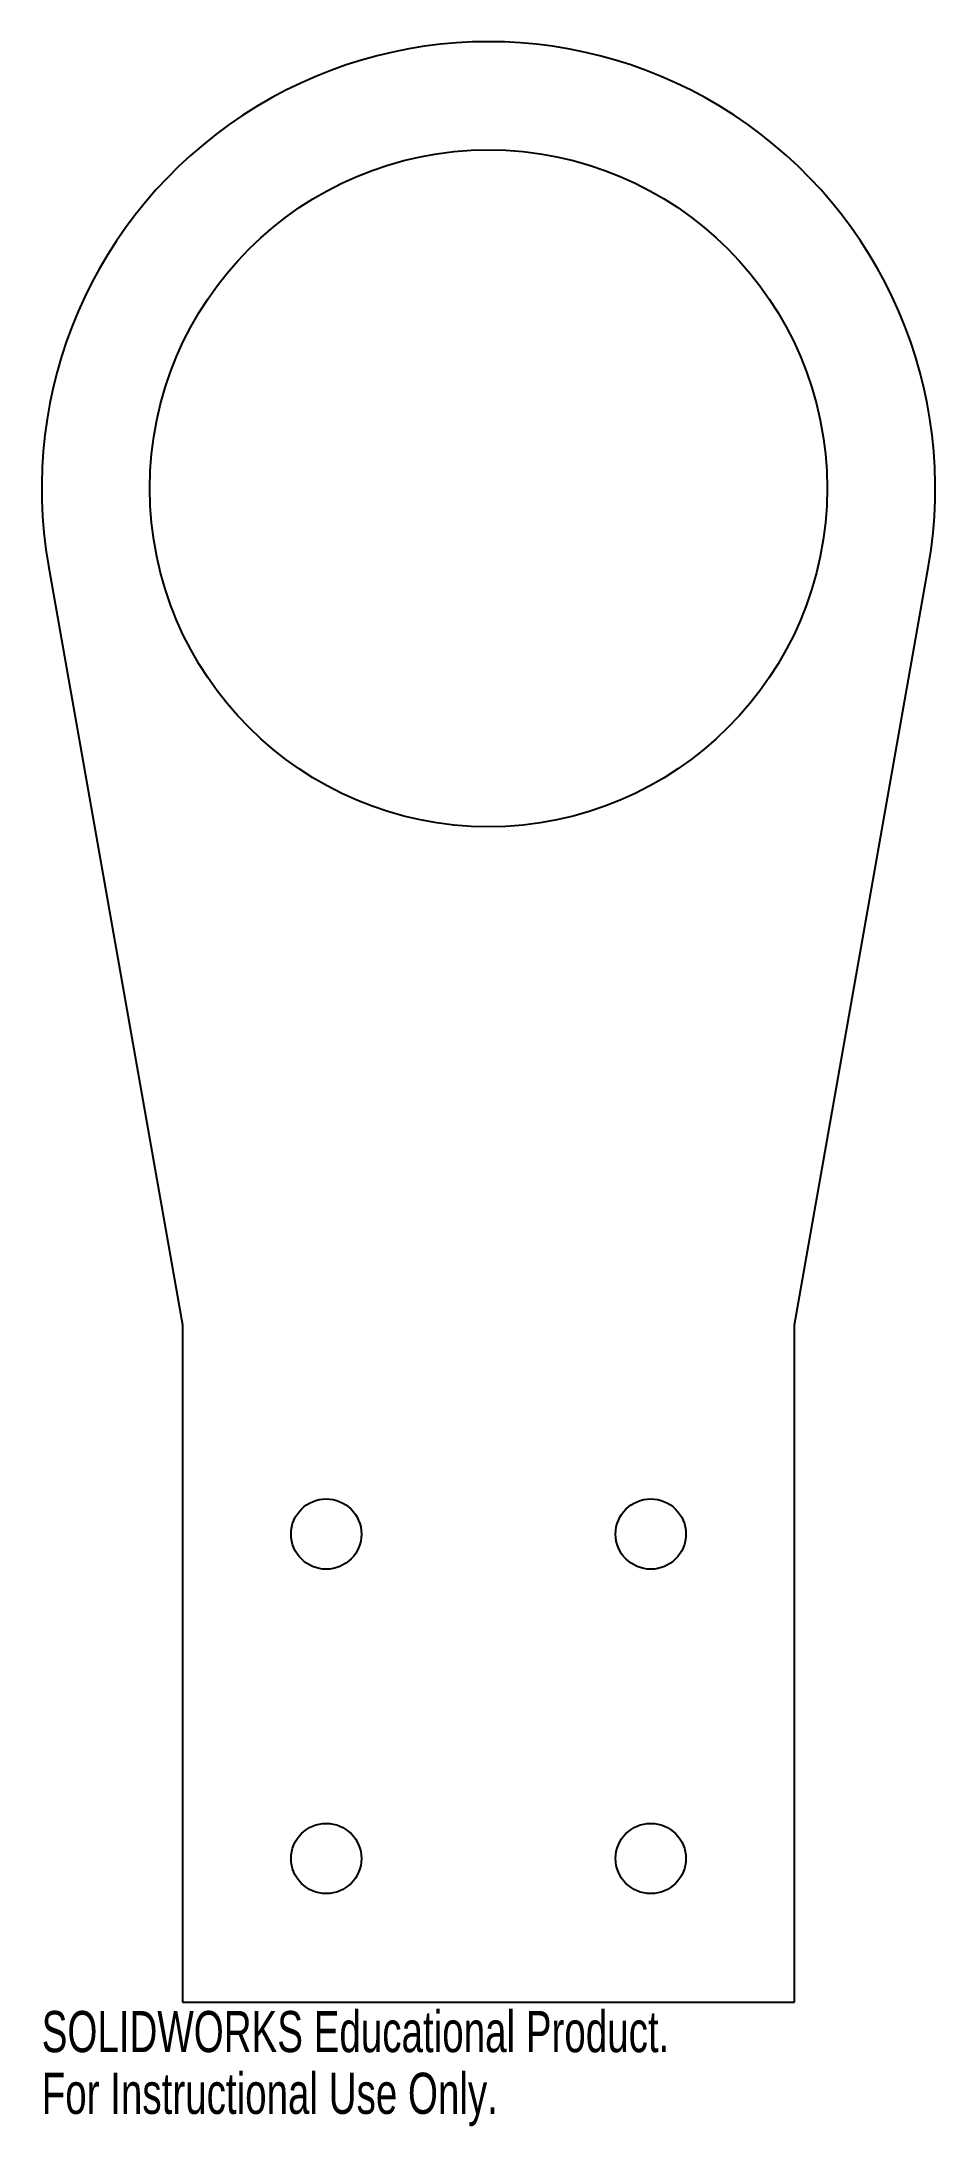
# Model space of a CAD drawing. Header units: inches. Extents: x -2.06 to 2.06, y -0.57 to 9.06.
import ezdxf

# ---------------------------------------------------------------- set-up
doc = ezdxf.new("R2010")
doc.units = ezdxf.units.IN
doc.header["$MEASUREMENT"] = 0
doc.styles.add('SLDTEXTSTYLE0', font='TXT', dxfattribs={"width": 0.7})

msp = doc.modelspace()

# ---------------------------------------------------------------- linework, layer by layer
at = {"color": 7, "linetype": 'Continuous', "lineweight": 25}
for p, q in [((-2.0336, 6.6414), (-1.415, 3.133)), ((1.415, 3.133), (2.0336, 6.6414)), ((-1.415, 3.133), (-1.415, 0)), ((1.415, 0), (1.415, 3.133)), ((-1.415, 0), (1.415, 0))]:
    msp.add_line(p, q, dxfattribs=at)
for centre, radius in [((0, 7), 1.565), ((-0.75, 2.165), 0.1625), ((0.75, 2.165), 0.1625), ((-0.75, 0.665), 0.1625), ((0.75, 0.665), 0.1625)]:
    msp.add_circle(centre, radius, dxfattribs=at)
msp.add_arc((0, 7), 2.065, 350, 190, dxfattribs=at)

# ---------------------------------------------------------------- texts
at = {"color": 7, "linetype": 'Continuous', "char_height": 0.1903, "attachment_point": 1, "style": 'SLDTEXTSTYLE0'}
for s, insert in [('SOLIDWORKS Educational Product.', (-2.065, -0.0401)), ('For Instructional Use Only.', (-2.065, -0.3256))]:
    msp.add_mtext(s, dxfattribs=dict(at, insert=insert))

doc.saveas('drawing.dxf')
